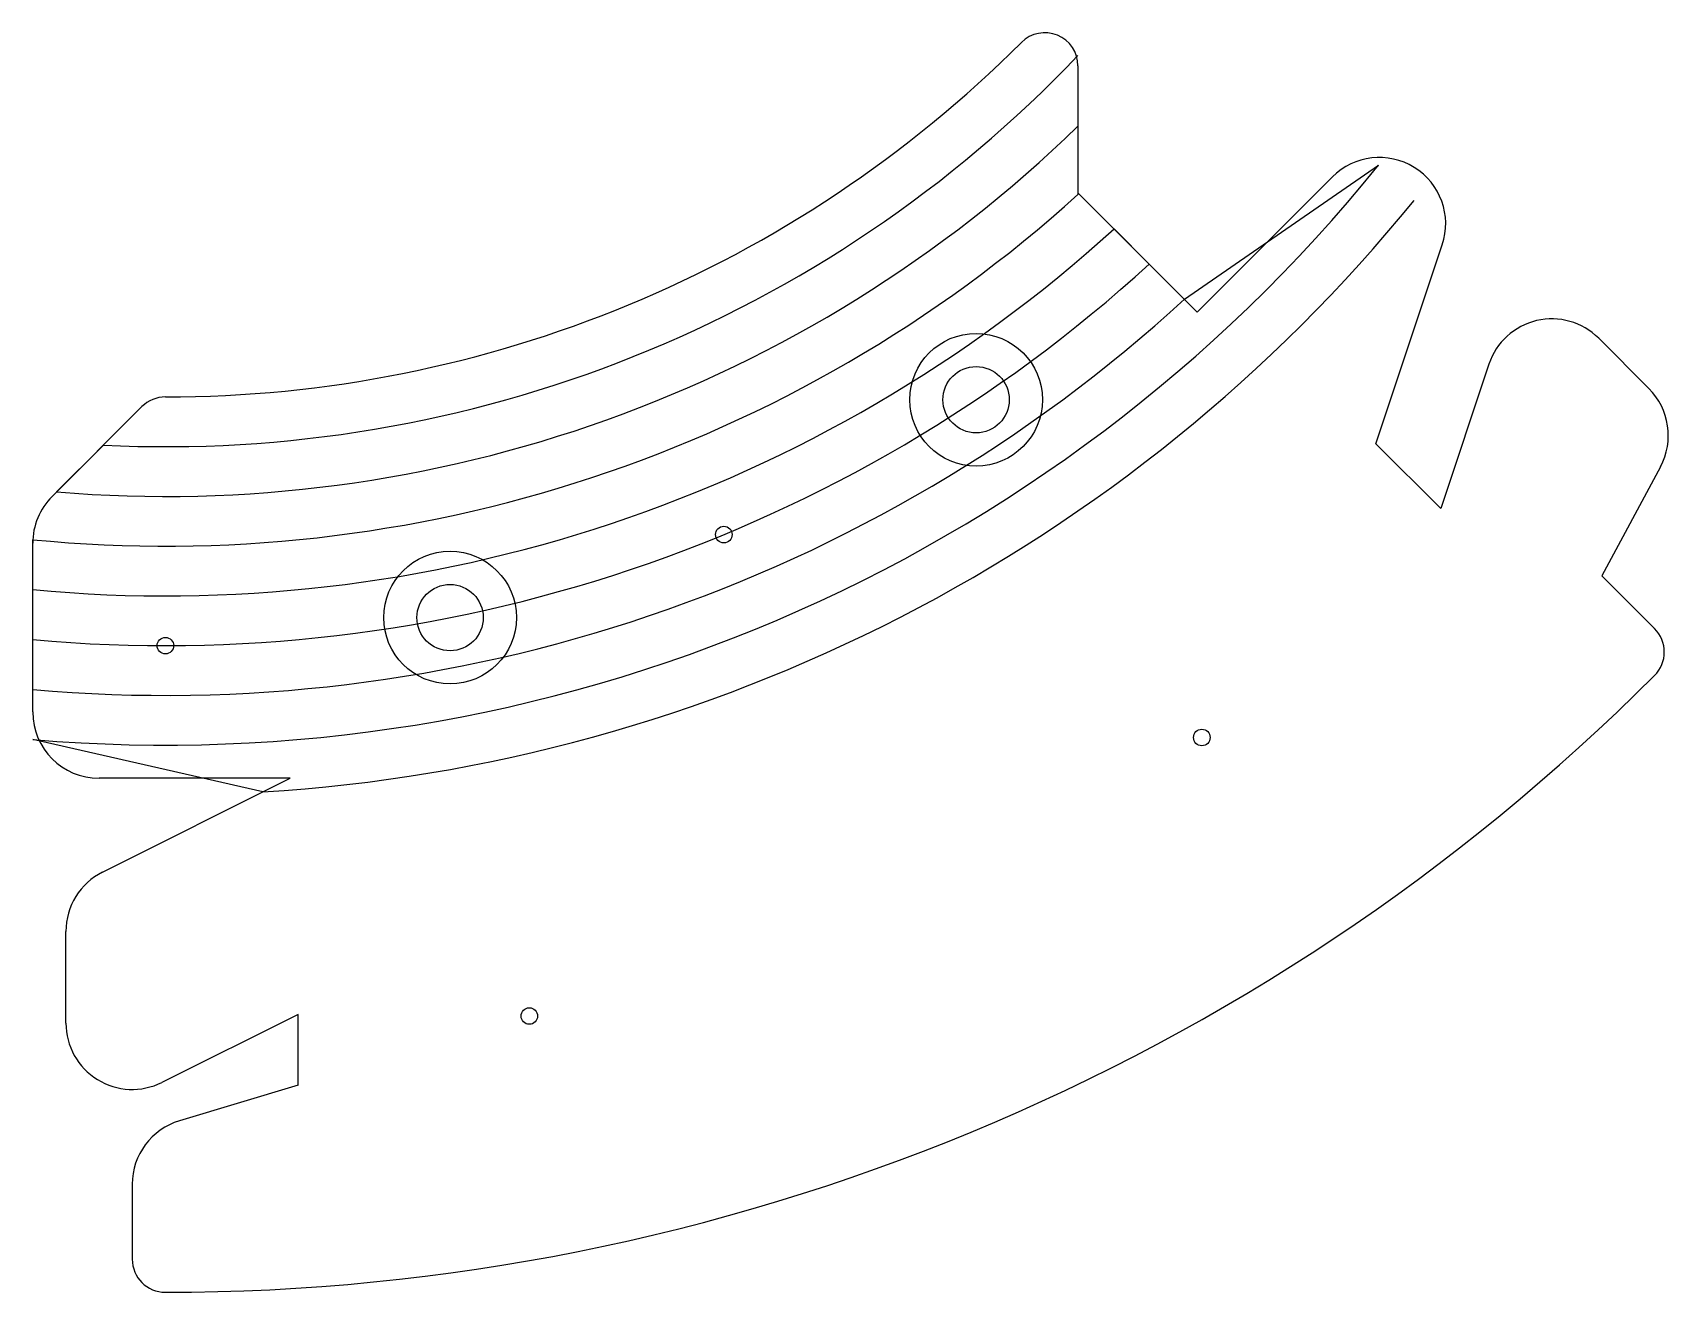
# Model space of a CAD drawing. Header units: millimetres. Extents: x 2 to 100.6, y 3 to 79.
import ezdxf

# ---------------------------------------------------------------- set-up
doc = ezdxf.new("R2010")
doc.units = ezdxf.units.MM
doc.layers.add('trajectoire_D4_0mm', color=2, linetype='CONTINUOUS')
doc.layers.add('trajectoire_D4_5mm', color=3, linetype='CONTINUOUS')

msp = doc.modelspace()

# ---------------------------------------------------------------- linework, layer by layer
at = {"layer": 'trajectoire_D4_0mm', "color": 9, "linetype": 'CONTINUOUS'}
for p, q in [((65.033009, 76.966991), (65.033009, 69.310137)), ((80.376828, 70.26918), (72.225397, 62.117749)), ((72.225397, 62.117749), (65.033009, 69.310137)), ((82.998924, 54.172649), (86.999988, 66.175842)), ((99.45745, 57.513113), (96.433952, 60.53661)), ((89.810792, 58.973094), (86.907714, 50.263859)), ((8.585786, 56.414214), (3.171573, 51)), ((86.907714, 50.263859), (82.998924, 54.172649)), ((100.150907, 52.788287), (96.612139, 46.216288)), ((2, 38), (2, 48.171573)), ((96.612139, 46.216288), (99.802561, 43.025866)), ((17.527864, 34), (6, 34)), ((6.211146, 28.341641), (17.527864, 34)), ((4, 19.236068), (4, 24.763932)), ((18, 19.763932), (9.788854, 15.658359)), ((18, 15.488061), (18, 19.763932)), ((18, 15.488061), (10.850608, 13.343244)), ((8, 9.511939), (8, 5))]:
    msp.add_line(p, q, dxfattribs=at)
for centre, radius in [((58.890181, 56.830674), 4), ((58.890181, 56.830674), 2), ((43.676142, 48.698601), 0.5), ((27.167948, 43.690895), 4), ((27.167948, 43.690895), 2), ((10, 42), 0.5), ((72.501651, 36.459669), 0.5), ((31.947661, 19.661656), 0.5)]:
    msp.add_circle(centre, radius, dxfattribs=at)
for centre, radius, start, end in [((63.033009, 76.966991), 2, 0, 135), ((10, 130), 73, 270, 315), ((83.205255, 67.440753), 4, 341.565051, 135), ((93.605525, 57.708183), 4, 45.000009, 161.565051), ((96.629023, 54.684686), 4, 331.699244, 45), ((10, 55), 2, 90, 135), ((6, 48.171573), 4, 135, 180), ((98.388348, 41.611652), 2, 315, 45), ((10, 130), 127, 270, 315), ((6, 38), 4, 180, 270), ((8, 24.763932), 4, 116.565051, 180), ((8, 19.236068), 4, 180, 296.565051), ((12, 9.511939), 4, 106.699244, 180), ((10, 5), 2, 180, 270)]:
    msp.add_arc(centre, radius, start, end, dxfattribs=at)
at = {"layer": 'trajectoire_D4_5mm', "color": 10, "linetype": 'CONTINUOUS'}
for p, q in [((65.033009, 73.322245), (65.033009, 69.210462)), ((71.456097, 62.887049), (83.161914, 70.980221)), ((67.209061, 67.134085), (69.332654, 65.010492)), ((6.263481, 54.091908), (3.44407, 51.272497)), ((2, 45.377308), (2, 48.391177)), ((2, 39.35233), (2, 42.364391)), ((15.88527, 33.178703), (2, 36.341044))]:
    msp.add_line(p, q, dxfattribs=at)
for radius, start, end in [(76, 267.181933, 316.39557), (79, 265.239752, 314.15648), (94, 265.117858, 321.106852), (82, 264.401262, 312.154667), (97, 273.478436, 320.917295), (85, 264.599463, 312.302732), (88, 264.784091, 312.394749), (91, 264.956498, 312.480692)]:
    msp.add_arc((10, 130), radius, start, end, dxfattribs=at)

doc.saveas('drawing.dxf')
